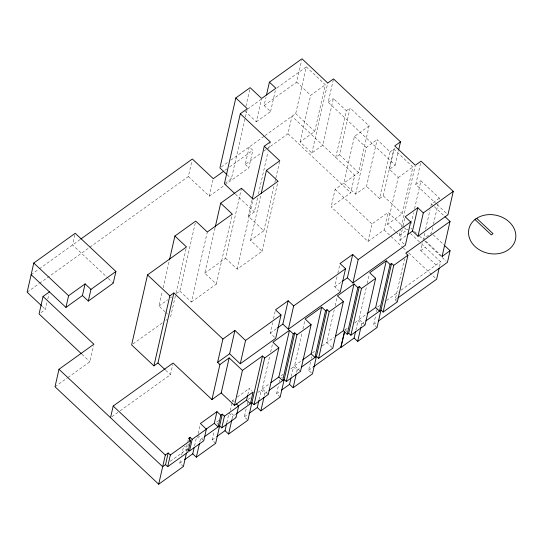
<?xml version="1.0" encoding="UTF-8"?>
<svg xmlns="http://www.w3.org/2000/svg" width="543" height="543" viewBox="0 0 543 543"><rect width="100%" height="100%" fill="white"/><g stroke="black" fill="none" stroke-linecap="round" stroke-linejoin="round"><path stroke-width="0.41" stroke-dasharray="2.71 2.04" d="M40.983 312.598L45.449 309.395L47.078 302.234M47.798 299.05L48.884 294.279M74.886 234.827L72.586 244.941L107.711 277.941M68.011 377.453L89.907 361.74L93.518 345.823M89.846 247.208L188.367 176.516L191.984 160.599M165.086 311.797L158.984 306.062L162.35 291.231M163.097 287.933L169.273 260.749M170.583 316.963L175.823 293.892M176.013 293.071L186.493 246.936M176.448 293.525L179.808 291.116L195.718 221.089M188.367 176.516L209.299 196.186L213.094 179.475M120.173 410.793L170.441 374.724L172.742 364.604M179.808 291.116L191.407 302.017L207.317 231.99M191.407 302.017L216.358 284.118L204.759 273.21L215.048 227.897M245.925 106.184L249.766 89.276M225.033 183.324L231.399 178.756L245.253 117.79M245.436 116.962L247.309 108.722M216.358 284.118L232.268 214.085M244.832 111.01L256.31 121.802L261.434 99.267M204.759 273.21L225.583 258.271L241.492 188.238M183.391 466.485L179.801 463.111L180.71 459.134M181.613 455.156L183.785 445.606M224.978 184.932L248.843 167.807L252.821 150.302L249.217 146.915L245.253 164.434L261.102 153.065M256.31 121.802L270.57 111.573L264.108 105.505L265.941 97.455M187.104 444.608L185.869 450.059L188.021 452.081M187.817 441.5L188.17 439.939M186.826 451.369L188.604 443.529M194.557 445.871L196.362 437.909M270.57 111.573L275.321 90.64M198.093 433.64L200.034 425.081M225.583 258.271L237.182 269.172L262.133 251.266L250.533 240.366L263.85 230.809L248.355 216.243L252.095 199.763M237.182 269.172L253.092 199.145M199.77 442.077L200.313 439.687L203.15 437.658M248.355 216.243L254.355 211.933L257.728 197.102M258.475 193.81L268.018 151.789M268.771 148.497L270.265 141.906M250.533 240.366L260.83 195.052M215.659 443.332L212.075 439.959L214.064 431.203M264.108 105.505L296.682 82.129L301.616 60.395M263.85 230.809L273.957 186.317M274.894 182.197L275.647 178.905M275.83 178.077L279.76 160.776M266.62 149.108L287.98 133.775L291.958 116.27L354.749 175.274L350.771 192.785L331.142 206.876L367.978 241.492L384.111 229.913L388.089 212.408L403.863 227.232M262.133 251.266L278.043 181.24M265.079 135.553L295.711 113.575L306.32 66.891L325.332 84.762L314.73 131.447L300.069 141.967L311.845 153.038L322.759 145.212L333.361 98.527L346.339 110.718L335.737 157.409L339.484 154.714L350.092 108.03L369.111 125.901L358.502 172.586L335.119 189.364L331.142 206.876M226.825 422.712L228.63 414.757M230.361 410.488L232.126 402.702M232.302 401.929L232.655 400.367L234.644 398.942M232.037 418.925L232.58 416.535L235.825 414.207M300.069 141.967L310.671 95.283L325.332 84.762M247.818 394.7L249.23 388.476L251.966 391.048M247.33 419.617L244.343 416.807L246.149 408.845M247.051 404.868L247.954 400.89M274.493 337.189L270.217 333.164L272.593 322.705M273.509 318.68L275.518 309.822M311.845 153.038L327.755 83.011M259.092 399.56L261.264 390.01L264.848 393.383L264.312 395.766M268.256 394.503L262.276 388.883L269.905 355.305M270.652 352.027L272.511 343.841M395.277 231.44L387.621 224.239L398.223 177.554L389.433 169.294L395.189 165.167L328.21 102.227L333.511 78.884M280.195 397.021L276.611 393.648L278.6 384.899M279.319 381.715L279.686 380.12M291.36 376.401L293.532 366.851L297.123 370.224L296.397 373.408M300.523 371.351L294.544 365.731L302.173 332.153M302.919 328.875L304.779 320.682M369.111 125.901L354.45 136.422L343.841 183.106L355.624 194.177L366.532 186.351L377.141 139.66L390.118 151.857L379.509 198.541L366.532 186.351M311.37 372.837L308.641 370.272L310.447 362.31M311.349 358.332L311.709 356.744M355.624 194.177L366.233 147.492L377.141 139.66M339.64 291.448L334.753 286.853L337.128 276.394M337.861 273.17L340.054 263.511M334.257 309.815L326.811 342.579L332.791 348.199M335.187 305.716L337.047 297.53M367.978 241.492L371.955 223.987L388.089 212.408M379.509 198.541L383.263 195.853L393.872 149.162L412.89 167.034L402.282 213.718L387.621 224.239M389.433 169.294L394.374 147.56M355.896 330.09L358.068 320.546L361.658 323.913L361.115 326.302M365.059 325.04L359.079 319.42L366.335 287.478M367.265 283.385L369.315 274.371M395.189 165.167L398.481 150.676M377.005 327.558L373.672 324.429L375.661 315.673M376.564 311.696L377.29 308.512M395.867 231.99L399.404 235.316L400.524 230.368M401.27 227.076L415.123 166.11M404.141 244.16L399.858 240.135L402.241 229.669M403.15 225.644L405.166 216.793M436.606 204.093L415.762 184.498L420.696 162.764M411.241 223.39L413.657 212.741M414.587 208.648L420.913 180.799L439.375 198.147L438.825 200.591M397.327 301.888L395.175 299.865L404.481 258.909M436.097 264.977L420.764 250.574L422.535 242.796M424.714 233.205L423.418 238.906L431.42 233.164L432.717 227.463M425.637 229.132L430.076 209.591M430.816 206.333L431.373 203.89L439.375 198.147M433.457 224.205L438.086 203.849M439.511 266.525L440.597 261.746L421.578 243.875M247.56 109.055L261.224 99.247M276.937 87.973L306.32 66.891M31.127 274.69L38.607 269.328M39.286 268.839L80.16 239.511M27.15 292.202L38.865 283.792M39.551 283.303L89.154 247.703M221.279 166.986L228.101 162.092M230.823 160.137L264.393 136.049M224.87 170.359L226.913 168.887M229.641 166.932L252.821 150.302M328.21 102.227L333.361 98.527M263.857 151.083L265.927 149.603M209.299 196.186L224.3 185.421M346.339 110.718L350.092 108.03M158.984 306.062L167.712 299.797M170.4 297.863L171.744 296.899M55.013 386.779L67.325 377.942M390.118 151.857L393.872 149.162M132.987 343.936L162.377 322.847M165.798 320.397L167.163 319.413M398.223 177.554L412.89 167.034M415.762 184.498L420.913 180.799M111.906 416.725L119.48 411.289M399.404 235.316L407.976 229.16M270.217 333.164L276.862 328.393M334.753 286.853L341.398 282.082M399.858 240.135L406.51 235.363M420.764 250.574L425.271 247.343M237.298 397.042L249.23 388.476M262.276 388.883L269.566 383.657M294.544 365.731L301.833 360.498M314.641 351.307L312.619 352.76L314.254 354.301M322.08 345.972L334.101 337.346M359.079 319.42L366.369 314.187M218.775 420.499L216.053 422.454L217.845 424.137M250.364 397.829L248.321 399.295L249.515 400.422M257.857 392.453L261.264 390.01M283.31 374.188L280.588 376.143L282.38 377.826M290.804 368.806L293.532 366.851M345.124 329.832L347.846 327.877M354.66 322.99L358.068 320.546M379.713 305.438L377.65 306.917L378.763 307.962M386.589 300.503L398.277 292.12M401.026 290.145L440.597 261.746M170.285 461.238L187.369 448.98L184.382 446.17M264.848 393.383L267.685 391.347M297.123 370.224L299.953 368.188M361.658 323.913L364.489 321.884M395.175 299.865L397.238 298.385M308.641 370.272L312.754 367.312M179.801 463.111L183.208 460.668M212.075 439.959L216.162 437.027M244.343 416.807L248.429 413.868M276.611 393.648L280.018 391.204M373.672 324.429L377.093 321.972M437.203 204.65L447.948 214.75M431.373 203.89L433.762 206.136M434.359 206.693L445.104 216.793M296.682 82.129L310.671 95.283M354.45 136.422L366.233 147.492M433.226 234.861L444.065 245.036M295.711 113.575L314.73 131.447M339.484 154.714L358.502 172.586M383.263 195.853L402.282 213.718M425.827 241.167L441.473 255.875M410.915 228.053L412.137 229.2M414.567 231.488L417.004 233.775M419.44 236.062L424.307 240.637M424.911 241.207L446.21 261.224M404.454 227.782L406.809 229.994M410.501 233.47L420.961 243.298M287.98 133.775L350.771 192.785M384.111 229.913L402.641 247.33M403.259 247.913L408.2 252.556M408.818 253.133L436.62 279.258M335.119 189.364L371.955 223.987M245.239 164.42L248.843 167.807M227.15 174.758L231.399 178.756M235.404 194.123L254.355 211.933M344.886 329.608L348.111 332.642M165.696 312.374L167.529 314.092M108.328 278.525L113.256 283.154M232.655 400.367L234.298 401.908M231.644 413.583L235.988 417.662M228.997 413.162L232.58 416.535M165.683 370.251L170.441 374.724M197.74 435.194L203.72 440.814M196.729 436.321L200.313 439.687M42.402 306.53L45.449 309.395M81.945 354.26L89.907 361.74"/><path stroke-width="0.81" d="M88.305 301.06L90.953 289.392L85.095 283.88L82.441 295.555L88.305 301.06L113.256 283.154L115.91 271.486L75.239 233.266L33.781 263.022L27.15 292.202L41.791 305.953M49.427 291.89L43.046 296.464L39.069 313.976L81.328 353.683M31.127 274.69L65.934 307.399L68.588 295.725L85.095 283.88M43.046 296.464L93.885 344.235L58.99 369.274L55.013 386.779L158.692 484.213L183.391 466.485L186.466 452.957M110.534 417.71L113.182 406.042L173.095 363.05L211.953 399.567L221.205 392.928L229.166 357.912L242.443 370.387L234.488 405.404L221.205 392.928M398.664 149.875L400.49 141.825L333.511 78.884L327.755 83.011L301.983 58.787L269.416 82.156L275.871 88.231L261.617 98.459L250.133 87.667L235.825 97.937L247.309 108.722L240.305 113.752L270.265 141.906L264.265 146.216L279.76 160.776L266.443 170.339L278.043 181.24L253.092 199.145L241.492 188.238L220.668 203.184L232.268 214.085L207.317 231.99L195.718 221.089L174.894 236.029L186.493 246.936L147.533 274.894L131.623 344.92L153.927 365.88L157.959 362.989L173.869 292.962L222.908 339.049L217.607 362.391L219.908 364.55L211.953 399.567M169.464 259.921L174.894 236.029M153.927 365.88L169.837 295.854L173.869 292.962M235.825 97.937L219.915 167.963L226.54 174.188M240.305 113.752L224.395 183.778L234.793 193.546M215.238 227.076L220.668 203.184M158.692 484.213L165.323 455.034L168.194 452.971L170.353 454.993L167.699 466.661L165.547 464.638L168.194 452.971M266.491 95.039L269.416 82.156M189.317 440.421L190.023 437.305L192.174 439.328L189.521 451.002L187.905 449.482M190.023 437.305L188.523 438.384L190.674 440.407L188.021 452.081L167.699 466.661M184.572 459.69L192.751 453.826L194.197 447.459M252.285 198.942L264.265 146.216M192.751 453.826L196.335 457.199L199.41 443.672M216.962 411.635L214.309 423.302L218.137 426.9L220.791 415.232L216.962 411.635L200.387 423.526L206.367 429.146L203.72 440.814L189.521 451.002M261.203 193.403L266.443 170.339M229.614 353.778L234.915 330.436L245.565 340.434L240.257 363.776L229.614 353.778L217.607 362.391M204.514 436.681L219.637 425.821L221.788 427.85L224.442 416.176L222.291 414.153L215.659 443.332L196.335 457.199M216.84 436.538L225.019 430.674L226.641 423.506M225.019 430.674L228.603 434.04L231.861 419.719M236.483 403.965L238.642 405.988L235.988 417.662L221.788 427.85M237.963 406.334L246.576 400.15L247.642 395.48M236.483 413.732L251.904 402.668L254.063 404.691L264.665 358.007L262.513 355.984L247.927 420.173L228.603 434.04M249.108 413.379L257.287 407.515L258.916 400.354M288.15 300.761L282.849 324.103L288.347 329.268L293.654 305.926L288.15 300.761L275.518 309.822L281.023 314.994L275.715 338.337L240.257 363.776M257.287 407.515L260.871 410.888L263.946 397.361M289.453 330.307L278.844 376.991L282.672 380.589L293.281 333.904L289.453 330.307L272.885 342.199L278.864 347.819L268.256 394.503L254.063 404.691M269.05 390.369L284.172 379.516L286.331 381.539L296.933 334.855L294.781 332.825L280.195 397.021L260.871 410.888M281.376 390.227L289.555 384.363L291 377.996M289.555 384.363L293.145 387.729L296.213 374.202M321.721 307.155L311.112 353.839L314.94 357.437L325.549 310.752L321.721 307.155L305.152 319.046L311.132 324.666L300.523 371.351L286.331 381.539M301.317 367.211L316.44 356.357L318.598 358.38L329.201 311.696L327.049 309.673L312.463 373.869L293.145 387.729M352.685 254.45L347.384 277.792L352.889 282.964L358.19 259.615L352.685 254.45L340.054 263.511L345.558 268.683L340.257 292.025L288.347 329.268M353.988 283.996L343.386 330.687L347.208 334.278L357.817 287.593L353.988 283.996L337.42 295.887L343.4 301.508L332.791 348.199L318.598 358.38M313.447 366.824L340.909 347.113L344.52 331.196M340.909 347.113L344.764 331.427M348.715 333.205L359.317 286.521L361.468 288.543L350.866 335.228L348.715 333.205L347.208 334.278M341.147 347.337L354.09 338.051L355.536 331.685M354.09 338.051L357.681 341.425L360.932 327.096M386.256 260.844L375.654 307.528L379.482 311.125L390.084 264.441L386.256 260.844L369.688 272.735L375.668 278.355L365.059 325.04L350.866 335.228M365.853 320.906L380.982 310.046L383.134 312.069L393.743 265.384L391.584 263.362L377.005 327.558L357.681 341.425M417.798 207.731L412.49 231.074L417.995 236.239L423.296 212.897L417.798 207.731L405.166 216.793L410.664 221.965L405.363 245.307L352.889 282.964M445.104 216.793L450.032 221.422L405.784 253.174L407.936 255.196L397.327 301.888L383.134 312.069M400.49 141.825L394.741 145.952L415.314 165.282L421.063 161.156L453.256 191.401L447.948 214.75L417.995 236.239M439.151 268.113L436.62 279.258L378.464 320.988M442.077 256.439L450.032 221.422M444.663 245.606L450.079 250.696L447.432 262.364L397.924 297.89M80.846 239.015L192.344 159.004L213.277 178.674L223.506 171.337M90.953 289.392L115.91 271.486M65.934 307.399L82.441 295.555M222.908 339.049L234.915 330.436M245.565 340.434L281.023 314.994M293.654 305.926L345.558 268.683M358.19 259.615L410.664 221.965M423.296 212.897L453.256 191.401M219.908 364.55L229.166 357.912M277.527 327.918L282.849 324.103M342.063 281.607L347.384 277.792M407.841 234.413L412.49 231.074M242.443 370.387L262.513 355.984M293.281 333.904L294.781 332.825M325.549 310.752L327.049 309.673M357.817 287.593L359.317 286.521M390.084 264.441L391.584 263.362M264.665 358.007L278.864 347.819M296.933 334.855L311.132 324.666M329.201 311.696L343.4 301.508M361.468 288.543L375.668 278.355M393.743 265.384L407.936 255.196M220.791 415.232L222.291 414.153M234.488 405.404L253.058 392.073L250.404 403.748L246.576 400.15M442.083 256.432L450.079 250.696M206.354 429.011L214.309 423.302M270.889 382.7L278.844 376.991M302.499 360.023L311.112 353.839M335.431 336.395L343.386 330.687M367.034 313.711L375.654 307.528M170.353 454.993L190.674 440.407M192.174 439.328L206.367 429.146M224.442 416.176L238.642 405.988M165.547 464.638L162.669 466.702L58.99 369.274M476.727 218.347L493.037 233.673L491.327 234.902L475.016 219.576M147.533 274.894L169.837 295.854M157.959 362.989L165.092 369.695M33.781 263.022L68.588 295.725M113.182 406.042L165.323 455.034M475.817 218.91L473.72 220.641A23.872 19.439 12.8 0 0 486.542 252.902A23.872 19.439 12.8 0 0 515.402 232.194A23.872 19.439 12.8 0 0 478.193 217.438L475.817 218.91"/></g></svg>
